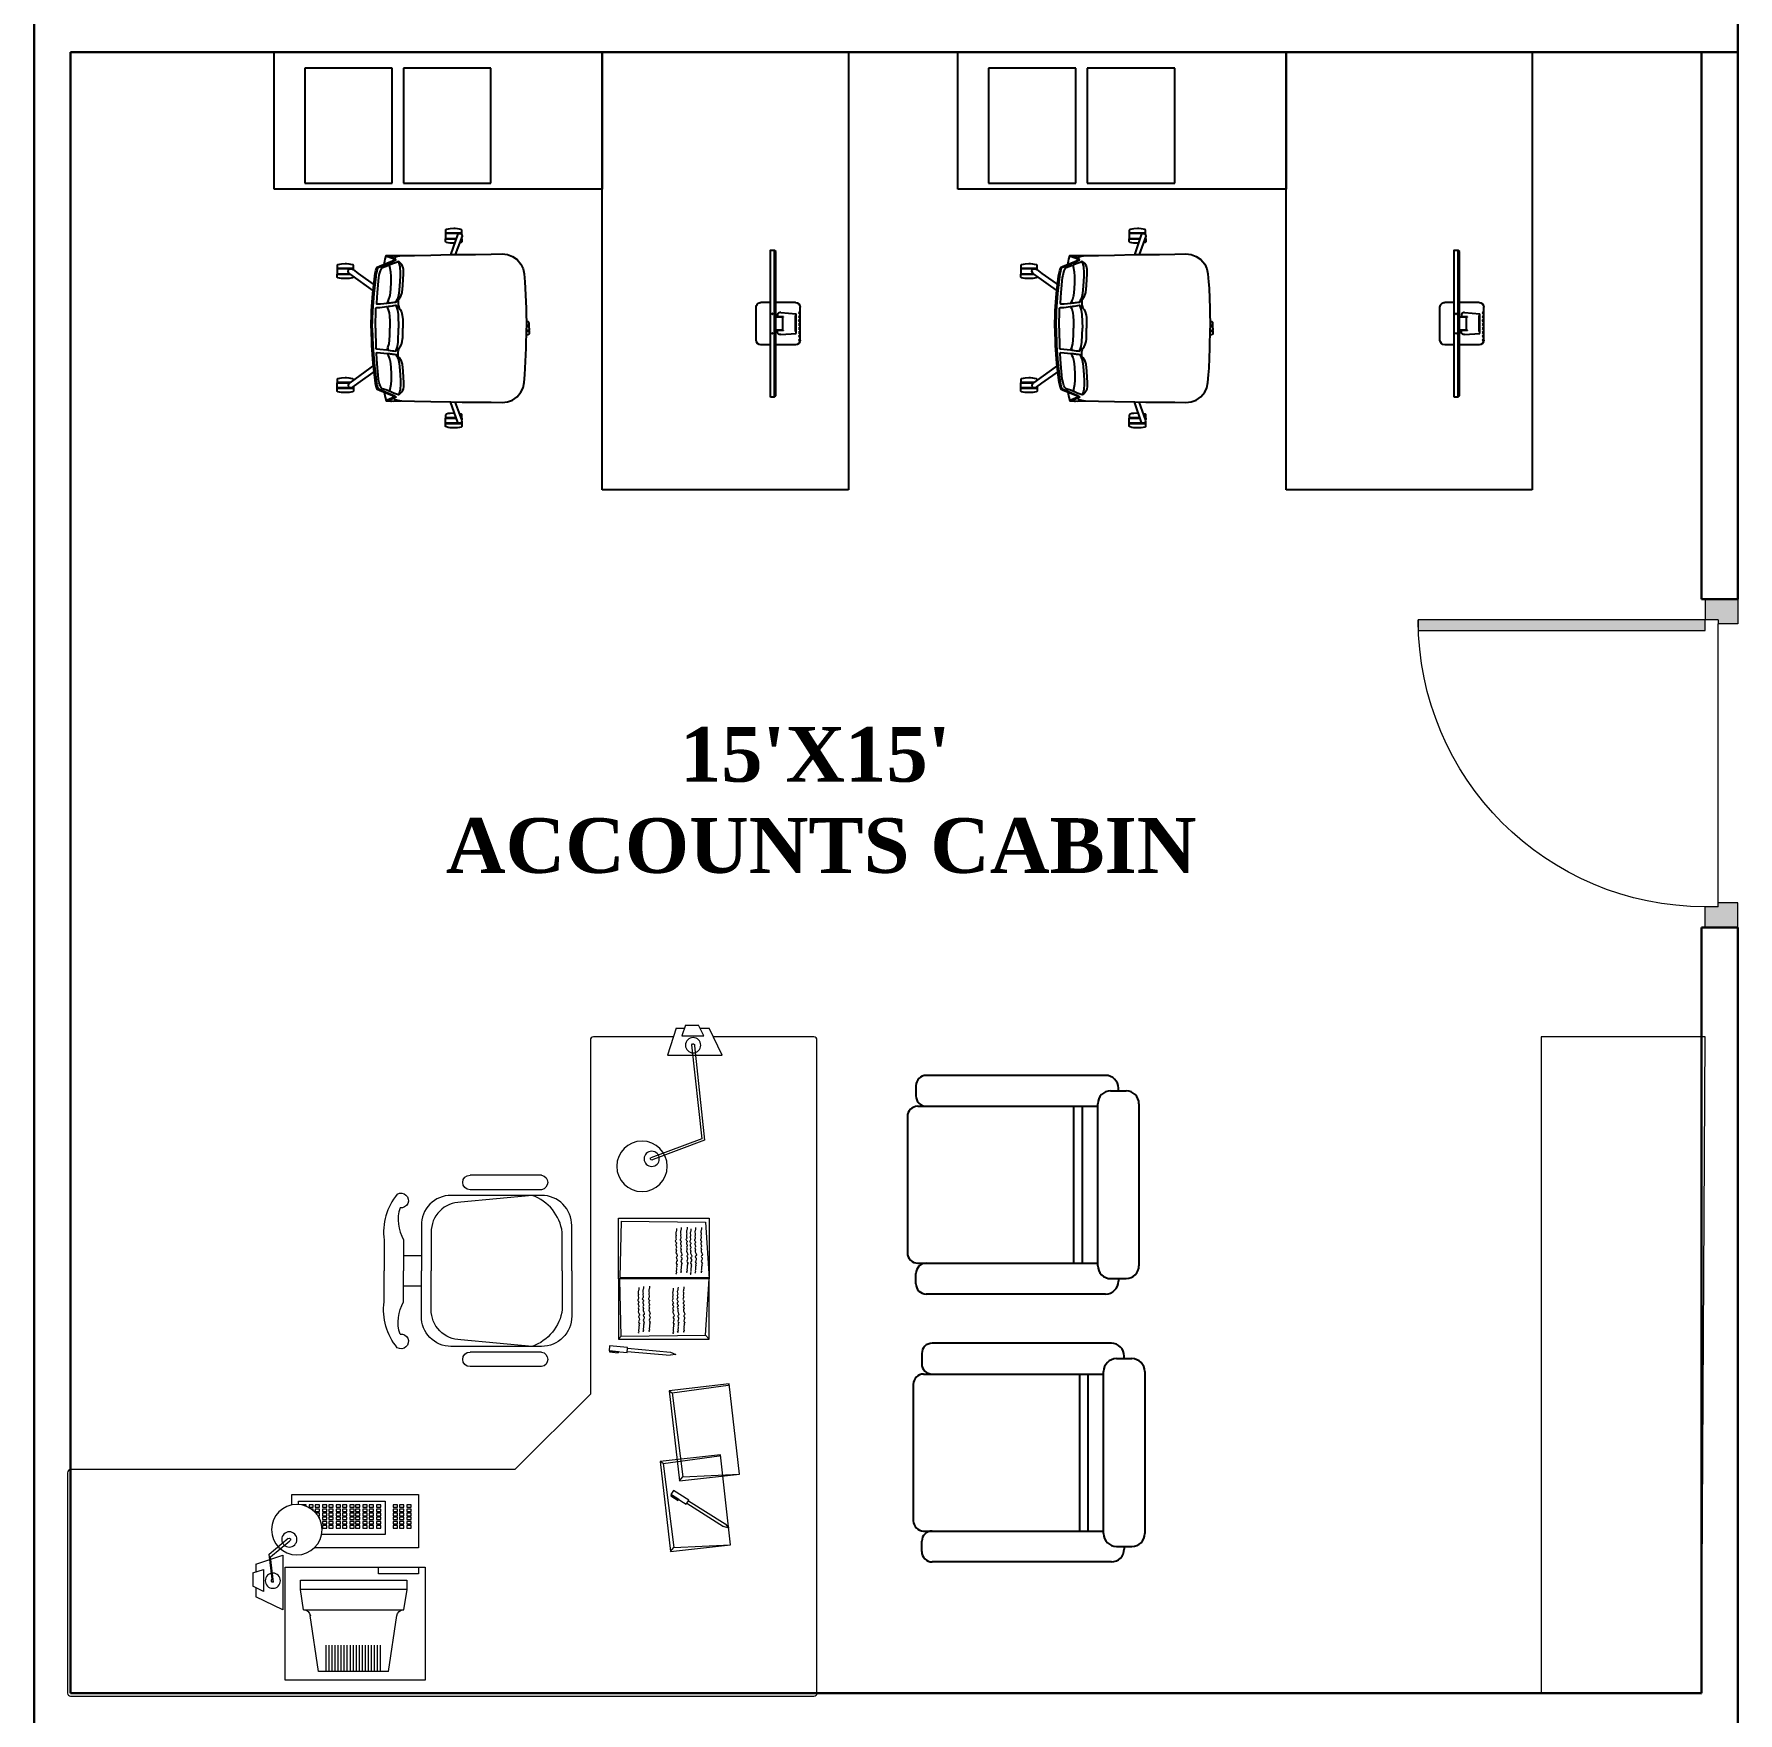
# Model space of a CAD drawing. Header units: inches. Extents: x 327481 to 195042051, y -335014 to 44773228.
# Drawn here: x 369713.4 to 369900.3, y -317432.3 to -317248.1 of the extents above; entities that cross this region are included whole.
import ezdxf

# ---------------------------------------------------------------- set-up
doc = ezdxf.new("R2010")
doc.units = ezdxf.units.IN
doc.header["$MEASUREMENT"] = 0
doc.layers.add('cad-block.com', color=250, linetype='Continuous')
doc.layers.add('wood', color=26, linetype='Continuous')
for name, color, linetype, lineweight in [('DOOR', 47, 'Continuous', 9), ('furniture', 251, 'Continuous', 13), ('TEXT', 7, 'Continuous', 0), ('WALL', 12, 'Continuous', 30)]:
    doc.layers.add(name, color=color, linetype=linetype, lineweight=lineweight)
doc.styles.get("Standard").update_dxf_attribs({"font": 'times.ttf', "height": 12})

# ---------------------------------------------------------------- blocks, each defined once
blk = doc.blocks.new('545')
at = {"color": 0}
for p, q in [((-345, -317.5), (-269, -291.1)), ((-336.8, -333.6), (-269.4, -308.1)), ((345, -317.5), (269, -291.1)), ((336.8, -333.6), (269.4, -308.1)), ((-345, -317.5), (-346.6, -320.4)), ((-346.6, -320.4), (-346.6, -326.6)), ((-346.6, -326.6), (-343.2, -332.1)), ((-343.2, -332.1), (-336.8, -333.6)), ((343.2, -332.1), (336.8, -333.6)), ((346.6, -326.6), (343.2, -332.1)), ((345, -317.5), (346.6, -320.4)), ((346.6, -320.4), (346.6, -326.6))]:
    blk.add_line(p, q, dxfattribs=at)
for points in [[(-219.4, 64.5), (-229.8, 64.5), (-231.4, 65.6), (-232.2, 66.9), (-233.6, 73.7), (-234.6, 80.5), (-235.3, 89.1), (-235.3, 94.3), (-234.6, 108.1), (-233.6, 115), (-232.1, 121.4), (-231.7, 122.6), (-230.9, 123.4), (-230.3, 124), (-228.7, 124.4), (-219.4, 124.4), (-219.4, 64.5)], [(-214.3, 64.5), (-217.6, 64.5), (-217.6, 124.4), (-199.4, 124.4), (-199.4, 77.4)], [(-132.6, -14.4), (-199.4, 77.4), (-201, 80.6), (-207.9, 84), (-215.1, 82), (-217.6, 76.5), (-217.6, 69.9), (-214.7, 65.1), (-200.3, 47.2), (-155.2, -16.8)], [(-190, 64.5), (-187.2, 64.5), (-185.6, 65.6), (-184.9, 66.9), (-183.4, 73.7), (-182.4, 80.5), (-181.8, 89.1), (-181.7, 94.3), (-182.4, 108.1), (-183.4, 115), (-184.9, 121.4), (-185.4, 122.6), (-186.1, 123.4), (-186.7, 124), (-188.3, 124.4), (-197.6, 124.4), (-197.5, 74.9)], [(132.6, -14.4), (199.4, 77.4), (201, 80.6), (207.9, 84), (215.1, 82), (217.6, 76.5), (217.6, 69.9), (214.7, 65.1), (200.3, 47.2), (155.2, -16.8)], [(190, 64.5), (187.2, 64.5), (185.6, 65.6), (184.9, 66.9), (183.4, 73.7), (182.4, 80.5), (181.8, 89.1), (181.7, 94.3), (182.4, 108.1), (183.4, 115), (184.9, 121.4), (185.4, 122.6), (186.1, 123.4), (186.7, 124), (188.3, 124.4), (197.6, 124.4), (197.5, 74.9)], [(214.3, 64.5), (217.6, 64.5), (217.6, 124.4), (199.4, 124.4), (199.4, 77.4)], [(219.4, 64.5), (229.8, 64.5), (231.4, 65.6), (232.2, 66.9), (233.6, 73.7), (234.6, 80.5), (235.3, 89.1), (235.3, 94.3), (234.6, 108.1), (233.6, 115), (232.1, 121.4), (231.7, 122.6), (230.9, 123.4), (230.3, 124), (228.7, 124.4), (219.4, 124.4), (219.4, 64.5)], [(0, 0), (-63.6, -1.5), (-127.1, -6.1), (-190.4, -13.6), (-201.5, -15.6), (-211.2, -18), (-218.8, -20.6), (-223.1, -23), (-226.8, -30.4), (-246.5, -79.1), (-248.6, -82.8), (-251.1, -83.9), (-252.7, -83), (-254.8, -78), (-259.1, -67.6), (-261.5, -61.7), (-264.8, -55.1)], [(0, 0), (63.6, -1.5), (127.1, -6.1), (190.4, -13.6), (201.5, -15.6), (211.2, -18), (218.8, -20.6), (223.1, -23), (226.8, -30.4), (246.5, -79.1), (248.6, -82.8), (251.1, -83.9), (252.7, -83), (254.8, -78), (259.1, -67.6), (261.5, -61.7), (264.8, -55.1)], [(-264.8, -55.1), (-265.4, -55.1), (-265.6, -55.5), (-265.8, -64.7), (-266.1, -71.9), (-266.1, -75.4), (-265.5, -110.6)], [(-233.5, -47.9), (-245.4, -50.4), (-252.1, -51.7), (-265.3, -55)], [(0.2, -4.7), (-63.2, -6.7), (-126.5, -11.2), (-189.5, -18.2), (-196.2, -19.3), (-204.4, -21.2), (-210.2, -22.5), (-215.6, -23.9), (-220.4, -26.3), (-223, -29.8), (-226.5, -38.7), (-244.9, -81.3), (-250.6, -90.6), (-253, -89.5), (-263.2, -68.6)], [(-98.2, -62.2), (-95.7, -62.2), (-93.1, -62.2), (-91.9, -62.6), (-92.6, -67.5), (-93.1, -71), (-93.8, -76.4), (-94.3, -80), (-95.1, -85.2), (-95.8, -90.3), (-95.9, -91.1), (-101.7, -94.4), (-107.4, -96.4), (-111.2, -98.7), (-128.4, -102.5), (-139.6, -104.1), (-170.4, -106.5), (-191.7, -107.6), (-204, -107.6), (-223.7, -106.2), (-229.5, -104.9), (-241.4, -101.6), (-243.9, -100.7), (-240.7, -93.5), (-236.9, -82.3), (-232.9, -72), (-231.6, -68.5), (-228.5, -63.2)], [(-91.9, -19.6), (-89.7, -20.5), (-88.8, -22), (-89.5, -34.1), (-92.1, -59.3), (-99.5, -62.8), (-106.1, -65.7), (-116.1, -68.7), (-120.2, -69.6), (-142.3, -71.9), (-168, -73.2), (-190.1, -73.4), (-205.5, -72.3), (-224.1, -68.9), (-229.7, -68), (-229.9, -67.7), (-227.8, -61.1), (-221, -41.5), (-219.4, -38.7), (-217, -36.7), (-209.7, -33.5), (-199.2, -30.3), (-193, -29.1), (-185.7, -27.7), (-130.2, -22.5), (-111.3, -21.1), (-91.9, -19.6)], [(-71.4, -61.7), (-75.9, -61.5), (-78.7, -61.8), (-79.9, -62.2), (-80.5, -65.7), (-81.1, -70.4), (-82.2, -78.1), (-82.8, -84), (-83.8, -90.4), (-66.6, -97.1), (-50.4, -99.5), (0, -101)], [(0, -16.2), (-73.5, -17.6), (-74.4, -19.1), (-75.4, -20.9), (-76.1, -32.8), (-79.4, -57.8), (-78.4, -59.4), (-76.1, -60.2), (-70.7, -62), (-56.7, -66.2), (-43.6, -67.7), (-25.3, -68.5), (0.1, -68.5)], [(-0.2, -4.7), (63.2, -6.7), (126.5, -11.2), (189.5, -18.2), (196.2, -19.3), (204.4, -21.2), (210.2, -22.5), (215.6, -23.9), (220.4, -26.3), (223, -29.8), (226.5, -38.7), (244.9, -81.3), (250.6, -90.6), (253, -89.5), (263.2, -68.6)], [(0, -16.2), (73.5, -17.6), (74.4, -19.1), (75.4, -20.9), (76.1, -32.8), (79.4, -57.8), (78.4, -59.4), (76.1, -60.2), (70.7, -62), (56.7, -66.2), (43.6, -67.7), (25.3, -68.5), (-0.1, -68.5)], [(71.4, -61.7), (75.9, -61.5), (78.7, -61.8), (79.9, -62.2), (80.5, -65.7), (81.1, -70.4), (82.2, -78.1), (82.8, -84), (83.8, -90.4), (66.6, -97.1), (50.4, -99.5), (0, -101)], [(91.9, -19.6), (89.7, -20.5), (88.8, -22), (89.5, -34.1), (92.1, -59.3), (99.5, -62.8), (106.1, -65.7), (116.1, -68.7), (120.2, -69.6), (142.3, -71.9), (168, -73.2), (190.1, -73.4), (205.5, -72.3), (224.1, -68.9), (229.7, -68), (229.9, -67.7), (227.8, -61.1), (221, -41.5), (219.4, -38.7), (217, -36.7), (209.7, -33.5), (199.2, -30.3), (193, -29.1), (185.7, -27.7), (130.2, -22.5), (111.3, -21.1), (91.9, -19.6)], [(98.2, -62.2), (95.7, -62.2), (93.1, -62.2), (91.9, -62.6), (92.6, -67.5), (93.1, -71), (93.8, -76.4), (94.3, -80), (95.1, -85.2), (95.8, -90.3), (95.9, -91.1), (101.7, -94.4), (107.4, -96.4), (111.2, -98.7), (128.4, -102.5), (139.6, -104.1), (170.4, -106.5), (191.7, -107.6), (204, -107.6), (223.7, -106.2), (229.5, -104.9), (241.4, -101.6), (243.9, -100.7), (240.7, -93.5), (236.9, -82.3), (232.9, -72), (231.6, -68.5), (228.5, -63.2)], [(233.5, -47.9), (245.4, -50.4), (252.1, -51.7), (265.3, -55)], [(264.8, -55.1), (265.4, -55.1), (265.6, -55.5), (265.8, -64.7), (266.1, -71.9), (266.1, -75.4), (265.5, -110.6)], [(-255.6, -84.2), (-260.2, -86.3), (-262, -92.8), (-263.4, -98.3), (-265.5, -112.1), (-266.6, -159.4), (-267.4, -218.9), (-269.1, -292.2), (-270, -333.3), (-270, -382.5), (-270.4, -438.7), (-271.8, -478.9), (-269.6, -498.9), (-262.6, -517.5), (-251.2, -533.8), (-234.1, -548.3), (-217.3, -556.3), (-198.7, -560.3), (-170, -562.3), (-146.1, -564), (-72.8, -567), (0, -568.4)], [(-263.2, -68.6), (-263.9, -68.6), (-263.9, -68.6), (-264.8, -69.2), (-265.3, -70.7), (-266.1, -83.6)], [(-95.9, -91.1), (-99.3, -95.4), (-107.3, -102.6), (-117.3, -109.1), (-130.9, -113.4), (-156.8, -115.8), (-179.9, -117.6), (-198.2, -119), (-214.2, -118.9), (-221.1, -117.5), (-227.1, -115.5), (-232.7, -112.9), (-236.5, -109.5), (-240.1, -105.9), (-242.4, -102.4), (-243, -101.1)], [(-102.3, -99.6), (-88.6, -99)], [(-88.6, -99), (-86.2, -99), (-81.4, -100.2), (-73.1, -103.2)], [(-83.8, -90.4), (-72.8, -103.9), (-68.2, -107.1), (-59.9, -111.7), (-48.2, -114.4), (-39.4, -115.5), (-33.8, -115.8), (0, -115.8)], [(255.6, -84.2), (260.2, -86.3), (262, -92.8), (263.4, -98.3), (265.5, -112.1), (266.6, -159.4), (267.4, -218.9), (269.1, -292.2), (270, -333.3), (270, -382.5), (270.4, -438.7), (271.8, -478.9), (269.6, -498.9), (262.6, -517.5), (251.2, -533.8), (234.1, -548.3), (217.3, -556.3), (198.7, -560.3), (170, -562.3), (146.1, -564), (72.8, -567), (0, -568.4)], [(83.8, -90.4), (72.8, -103.9), (68.2, -107.1), (59.9, -111.7), (48.2, -114.4), (39.4, -115.5), (33.8, -115.8), (0, -115.8)], [(88.6, -99), (86.2, -99), (81.4, -100.2), (73.1, -103.2)], [(102.3, -99.6), (88.6, -99)], [(95.9, -91.1), (99.3, -95.4), (107.3, -102.6), (117.3, -109.1), (130.9, -113.4), (156.8, -115.8), (179.9, -117.6), (198.2, -119), (214.2, -118.9), (221.1, -117.5), (227.1, -115.5), (232.7, -112.9), (236.5, -109.5), (240.1, -105.9), (242.4, -102.4), (243, -101.1)], [(263.2, -68.6), (263.9, -68.6), (263.9, -68.6), (264.8, -69.2), (265.3, -70.7), (266.1, -83.6)], [(-348.4, -332.4), (-358.8, -332.4), (-360.4, -331.3), (-361.2, -330), (-362.6, -323.2), (-363.6, -316.4), (-364.3, -307.8), (-364.3, -302.6), (-363.6, -288.8), (-362.6, -281.9), (-361.1, -275.4), (-360.7, -274.3), (-359.9, -273.5), (-359.3, -272.9), (-357.7, -272.5), (-348.4, -272.5), (-348.4, -332.4)], [(-341.8, -332.4), (-346.6, -332.4), (-346.6, -272.5), (-328.4, -272.5), (-328.4, -311.7)], [(-310.6, -305.5), (-310.5, -302.7), (-311.2, -288.9), (-312.2, -282), (-313.7, -275.5), (-314.2, -274.4), (-314.9, -273.6), (-315.5, -273), (-317.1, -272.6), (-326.4, -272.6), (-326.4, -311.1)], [(310.6, -305.5), (310.5, -302.7), (311.2, -288.9), (312.2, -282), (313.7, -275.5), (314.2, -274.4), (314.9, -273.6), (315.5, -273), (317.1, -272.6), (326.4, -272.6), (326.4, -311.1)], [(341.8, -332.4), (346.6, -332.4), (346.6, -272.5), (328.4, -272.5), (328.4, -311.7)], [(348.4, -332.4), (358.8, -332.4), (360.4, -331.3), (361.2, -330), (362.6, -323.2), (363.6, -316.4), (364.3, -307.8), (364.3, -302.6), (363.6, -288.8), (362.6, -281.9), (361.1, -275.4), (360.7, -274.3), (359.9, -273.5), (359.3, -272.9), (357.7, -272.5), (348.4, -272.5), (348.4, -332.4)], [(-328.4, -330.4), (-328.5, -332.5), (-334, -332.5)], [(-326.4, -332.5), (-316, -332.5), (-314.4, -331.4), (-313.7, -330.1), (-312.5, -324.4)], [(-326.4, -329.7), (-326.4, -332.5)], [(326.4, -332.5), (316, -332.5), (314.4, -331.4), (313.7, -330.1), (312.5, -324.4)], [(326.4, -329.7), (326.4, -332.5)], [(328.4, -330.4), (328.5, -332.5), (334, -332.5)], [(-10.8, -568.2), (-10.8, -577.8), (-20.1, -577.8), (-21.6, -577.5), (-22.8, -576.6), (-23.4, -575.7), (-23.5, -574.8), (-23.5, -571.1), (-23.5, -567.9)], [(0.2, -578.5), (-1.7, -578.4), (-2.8, -578.1), (-6.3, -576.9), (-9.2, -571.9), (-9.2, -568.2)], [(-3.7, -577.8), (-8.8, -577.8), (-8.8, -572.6)], [(-0.2, -578.5), (1.7, -578.4), (2.8, -578.1), (6.3, -576.9), (9.2, -571.9), (9.2, -568.2)], [(3.7, -577.8), (8.8, -577.8), (8.8, -572.6)], [(10.8, -568.2), (10.8, -577.8), (20.1, -577.8), (21.6, -577.5), (22.8, -576.6), (23.4, -575.7), (23.5, -574.8), (23.5, -571.1), (23.5, -567.9)]]:
    blk.add_lwpolyline(points, dxfattribs=at)
blk = doc.blocks.new('furn032')
at = {"color": 0}
for p, q in [((-80.4, -139.6), (-1680.4, -139.6)), ((-1680.4, -139.6), (-1680.4, -1039.6)), ((-80.4, -1039.6), (-80.4, -139.6)), ((-1149.7, -333.6), (-1149.7, -405.1)), ((-1112.6, -386.8), (-1108.5, -330.7)), ((-1101.7, -330.7), (-1101.7, -333.6)), ((-1101.1, -330.7), (-1101.1, -333)), ((-1043.9, -330.7), (-1043.9, -333)), ((-1043.3, -330.7), (-1043.3, -333.6)), ((-1032.4, -386.8), (-1036.5, -330.7)), ((-995.2, -333.6), (-995.2, -405.1)), ((-1341.4, -410.8), (-1336.6, -405.1)), ((-1336.6, -405.1), (-808.3, -405.1)), ((-1149.7, -425.1), (-1149.7, -459.5)), ((-1097.1, -376.5), (-1097.1, -398.5)), ((-1097.1, -376.5), (-1096.5, -376.5)), ((-1096.5, -376.5), (-1096.5, -405.1)), ((-1096.5, -379.4), (-1048.4, -379.4)), ((-1048.4, -376.5), (-1048.4, -405.1)), ((-1048.4, -376.5), (-1047.9, -376.5)), ((-1047.9, -376.5), (-1047.9, -398.5)), ((-995.2, -425.1), (-995.2, -459.5)), ((-803.5, -410.8), (-808.3, -405.1)), ((-1680.4, -1039.6), (-80.4, -1039.6)), ((-80.4, -1039.6), (-580.4, -1039.6)), ((-580.4, -1039.6), (-580.4, -2239.6)), ((-80.4, -2239.6), (-80.4, -1039.6)), ((-580.4, -2239.6), (-80.4, -2239.6))]:
    blk.add_line(p, q, dxfattribs=at)
at = {"color": 0, "ltscale": 300}
for p, q in [((-558.4, -1446.6), (-138.4, -1446.6)), ((-558.4, -1766.6), (-558.4, -1446.6)), ((-138.4, -1446.6), (-138.4, -1766.6)), ((-138.4, -1766.6), (-558.4, -1766.6)), ((-558.4, -1807.6), (-138.4, -1807.6)), ((-558.4, -2127.6), (-558.4, -1807.6)), ((-138.4, -1807.6), (-138.4, -2127.6)), ((-138.4, -2127.6), (-558.4, -2127.6))]:
    blk.add_line(p, q, dxfattribs=at)
at = {"color": 0}
for points in [[(-1132.6, -316.4), (-1012.4, -316.4)], [(-1108.5, -330.7), (-1036.5, -330.7)], [(-1101.7, -333.6), (-1043.3, -333.6)], [(-1101.1, -333), (-1043.9, -333)], [(-1341.4, -425.1), (-803.5, -425.1), (-803.5, -410.8), (-1341.4, -410.8), (-1341.4, -425.1)], [(-1132.6, -476.6), (-1012.4, -476.6)]]:
    blk.add_lwpolyline(points, dxfattribs=at)
for points in [[(-1112.6, -386.8, 0.263666), (-1109, -396.8), (-1106, -398.5), (-1097.1, -398.5)], [(-1032.4, -386.8, -0.263666), (-1035.9, -396.8), (-1038.9, -398.5), (-1047.9, -398.5)]]:
    blk.add_lwpolyline(points, format="xyb", dxfattribs=at)
for centre, radius in [((-1133.2, -320.2), 1.73), ((-1118.9, -320.2), 1.73), ((-1104.6, -320.2), 1.73), ((-1090.3, -320.2), 1.73), ((-1076, -320.2), 1.73), ((-1061.7, -320.2), 1.73), ((-1047.3, -320.2), 1.73), ((-1033, -320.2), 1.73), ((-1108.3, -418), 1.14), ((-1036.7, -418), 1.14)]:
    blk.add_circle(centre, radius, dxfattribs=at)
for centre, start, end in [((-1132.6, -333.6), 90, 180), ((-1012.4, -333.6), 0, 90), ((-1132.6, -459.5), 180, 270), ((-1012.4, -459.5), 270, 0)]:
    blk.add_arc(centre, 17.2, start, end, dxfattribs=at)
at = {"color": 0, "rotation": 180}
blk.add_blockref('545', (-1089.4, -1885.2), dxfattribs=at)
blk = doc.blocks.new('jhgfd')
at = {"layer": 'furniture'}
for p, q in [((372241.97, -317753.36), (372226.62, -317753.36)), ((372226.62, -317753.36), (372226.62, -317765.78)), ((372230.27, -317754.31), (372229.37, -317760.47)), ((372237.95, -317754.31), (372230.27, -317754.31)), ((372231.12, -317754.31), (372231.12, -317757.22)), ((372231.45, -317754.31), (372231.45, -317757.22)), ((372231.78, -317754.31), (372231.78, -317757.22)), ((372232.11, -317754.31), (372232.11, -317757.22)), ((372232.44, -317754.31), (372232.44, -317757.22)), ((372232.77, -317754.31), (372232.77, -317757.22)), ((372233.1, -317754.31), (372233.1, -317757.22)), ((372233.43, -317754.31), (372233.43, -317757.22)), ((372233.77, -317754.31), (372233.77, -317757.22)), ((372234.1, -317754.31), (372234.1, -317757.22)), ((372234.43, -317754.31), (372234.43, -317757.22)), ((372234.76, -317754.31), (372234.76, -317757.22)), ((372234.76, -317754.31), (372234.76, -317757.22)), ((372235.09, -317754.31), (372235.09, -317757.22)), ((372235.42, -317754.31), (372235.42, -317757.22)), ((372235.75, -317754.31), (372235.75, -317757.22)), ((372236.09, -317754.31), (372236.09, -317757.22)), ((372236.42, -317754.31), (372236.42, -317757.22)), ((372236.75, -317754.31), (372236.75, -317757.22)), ((372237.08, -317754.31), (372237.08, -317757.22)), ((372237.95, -317754.31), (372238.85, -317760.47)), ((372241.97, -317765.78), (372241.97, -317753.36)), ((372226.34, -317761.08), (372223.4, -317762.5)), ((372226.34, -317767.08), (372226.34, -317761.08)), ((372228.61, -317761.08), (372228.28, -317763.31)), ((372228.61, -317761.08), (372239.61, -317761.08)), ((372239.95, -317763.31), (372239.61, -317761.08)), ((372224.22, -317763.11), (372223.05, -317763.68)), ((372223.05, -317765.13), (372223.05, -317763.68)), ((372223.4, -317763.51), (372223.4, -317762.5)), ((372224.22, -317765.52), (372224.22, -317763.11)), ((372225.32, -317764.12), (372225.01, -317766.9)), ((372239.95, -317763.31), (372228.28, -317763.31)), ((372228.28, -317763.31), (372228.28, -317764.34)), ((372239.95, -317764.34), (372239.95, -317763.31)), ((372223.05, -317765.13), (372224.22, -317765.52)), ((372223.4, -317766.11), (372223.4, -317765.25)), ((372225.2, -317764.43), (372224.86, -317767.2)), ((372226.62, -317765.78), (372241.97, -317765.78)), ((372228.28, -317764.34), (372239.95, -317764.34)), ((372241.24, -317765.05), (372236.85, -317765.05)), ((372236.85, -317765.05), (372236.85, -317765.78)), ((372241.24, -317765.78), (372241.24, -317765.05)), ((372223.4, -317766.11), (372226.34, -317767.08)), ((372224.86, -317767.2), (372226.95, -317768.93)), ((372225.01, -317766.9), (372227.14, -317768.66)), ((372268.88, -317767.47), (372269.26, -317767.93)), ((372241.23, -317767.88), (372229.8, -317767.88)), ((372237.58, -317769.34), (372230.6, -317769.34)), ((372237.58, -317773), (372237.58, -317769.34)), ((372241.23, -317773.73), (372241.23, -317767.88)), ((372268.09, -317777.12), (372269.26, -317767.93)), ((372269.26, -317767.93), (372275.46, -317768.22)), ((372270.67, -317772.77), (372274.69, -317770.23)), ((372270.85, -317773.05), (372274.86, -317770.52)), ((372275.28, -317770.04), (372274.69, -317770.23)), ((372274.86, -317770.52), (372275.28, -317770.04)), ((372227.35, -317772.59), (372227.35, -317773.73)), ((372228.08, -317772.64), (372228.08, -317773)), ((372228.08, -317773), (372237.58, -317773)), ((372268.92, -317773.6), (372269.73, -317773.09)), ((372268.93, -317773.73), (372270.61, -317772.67)), ((372268.99, -317773.72), (372269.81, -317773.21)), ((372270.89, -317773.13), (372269.22, -317774.18)), ((372269.81, -317773.21), (372269.73, -317773.09)), ((372270.61, -317772.67), (372270.85, -317773.05)), ((372270.85, -317773.05), (372270.89, -317773.13)), ((372227.35, -317773.73), (372241.23, -317773.73)), ((372268.99, -317773.72), (372268.92, -317773.6)), ((372269.22, -317774.18), (372268.93, -317773.73)), ((372269.86, -317775.23), (372270.24, -317775.69)), ((372251.8, -317776.46), (372260.09, -317784.74)), ((372268.09, -317777.12), (372267.76, -317777.35)), ((372268.09, -317777.12), (372274.23, -317777.96)), ((372269.08, -317784.88), (372270.24, -317775.69)), ((372270.24, -317775.69), (372276.45, -317775.98)), ((372274.23, -317777.96), (372274.35, -317778.09)), ((372268.75, -317785.11), (372269.08, -317784.88)), ((372269.08, -317784.88), (372275.21, -317785.72)), ((372275.21, -317785.72), (372275.33, -317785.85)), ((372254.74, -317787.76), (372246.89, -317787.76)), ((372254.74, -317789.36), (372246.89, -317789.36)), ((372262.14, -317789.49), (372264.11, -317789.31)), ((372262.19, -317790.03), (372262.14, -317789.49)), ((372262.18, -317789.38), (372263.15, -317789.29)), ((372262.2, -317789.52), (372262.18, -317789.38)), ((372264.16, -317789.85), (372262.19, -317790.03)), ((372262.2, -317789.52), (372263.16, -317789.43)), ((372263.16, -317789.43), (372263.15, -317789.29)), ((372264.11, -317789.31), (372264.16, -317789.77)), ((372264.12, -317789.44), (372268.85, -317789.01)), ((372264.15, -317789.77), (372268.88, -317789.34)), ((372264.15, -317789.77), (372264.16, -317789.85)), ((372269.47, -317789.1), (372268.85, -317789.01)), ((372268.88, -317789.34), (372269.47, -317789.1)), ((372263.19, -317790.78), (372263.46, -317791.09)), ((372263.46, -317791.09), (372263.31, -317797.28)), ((372263.46, -317791.09), (372272.72, -317791.21)), ((372273.13, -317790.78), (372272.72, -317791.21)), ((372272.72, -317791.21), (372273.13, -317797.41)), ((372241.55, -317796.6), (372239.61, -317796.6)), ((372263.31, -317797.28), (372263.2, -317797.41)), ((372263.46, -317803.73), (372263.31, -317797.55)), ((372263.31, -317797.55), (372273.13, -317797.55)), ((372272.72, -317803.61), (372273.13, -317797.41)), ((372241.55, -317799.92), (372239.61, -317799.92)), ((372263.46, -317803.73), (372272.72, -317803.61)), ((372254.74, -317807.17), (372246.89, -317807.17)), ((372254.74, -317808.76), (372246.89, -317808.76)), ((372272.32, -317812.76), (372266.71, -317810.67)), ((372272.62, -317812.61), (372266.98, -317810.48)), ((372271.52, -317822.96), (372272.62, -317812.61)), ((372271.2, -317823.08), (372272.32, -317812.76)), ((372268.56, -317821.94), (372274.56, -317821.94)), ((372269.52, -317824.88), (372268.56, -317821.94)), ((372274.56, -317821.94), (372273.14, -317824.88)), ((372269.52, -317824.88), (372270.39, -317824.88)), ((372270.51, -317825.23), (372270.12, -317824.06)), ((372270.12, -317824.06), (372272.52, -317824.06)), ((372270.51, -317825.23), (372271.95, -317825.23)), ((372272.52, -317824.06), (372271.95, -317825.23)), ((372272.13, -317824.88), (372273.14, -317824.88))]:
    blk.add_line(p, q, dxfattribs=at)
for points in [[(372251.8, -317776.46), (372203.07, -317776.46, -0.414214), (372202.74, -317776.13), (372202.74, -317751.94, -0.414214), (372203.07, -317751.61), (372260.42, -317751.61)], [(372260.42, -317751.61), (372284.61, -317751.61, -0.414214), (372284.94, -317751.94), (372284.94, -317823.61, -0.414214), (372284.61, -317823.94), (372273.59, -317823.94)], [(372269.22, -317823.94), (372260.42, -317823.94, -0.414214), (372260.09, -317823.61), (372260.09, -317784.74)], [(372238.91, -317789.83, 0.207066), (372237.47, -317794.87), (372237.47, -317798.26)], [(372258.05, -317798.26), (372258.05, -317793.29, 0.414214), (372254.74, -317789.98), (372244.8, -317789.98, 0.418376), (372241.55, -317793.29), (372241.55, -317798.26)], [(372257.01, -317798.26), (372257.01, -317794.03, 0.28028), (372253.7, -317789.98), (372245.88, -317790.72, 0.418376), (372242.63, -317794.03), (372242.63, -317798.26)], [(372239.21, -317791.33, 0.214578), (372239.61, -317794.86), (372239.61, -317798.26)], [(372238.91, -317806.69, -0.207066), (372237.47, -317801.65), (372237.47, -317798.26)], [(372239.21, -317805.19, -0.214578), (372239.61, -317801.67), (372239.61, -317798.26)], [(372258.05, -317798.26), (372258.05, -317803.23, -0.414214), (372254.74, -317806.55), (372244.8, -317806.55, -0.418376), (372241.55, -317803.23), (372241.55, -317798.26)], [(372257.01, -317798.26), (372257.01, -317802.49, -0.28028), (372253.7, -317806.55), (372245.88, -317805.8, -0.418376), (372242.63, -317802.49), (372242.63, -317798.26)]]:
    blk.add_lwpolyline(points, format="xyb", dxfattribs=at)
for points in [[(372274.35, -317778.1), (372267.76, -317777.35), (372268.88, -317767.47), (372275.46, -317768.22)], [(372231.19, -317770.32), (372230.72, -317770.32), (372230.72, -317770.06), (372231.19, -317770.06)], [(372231.19, -317770.79), (372230.72, -317770.79), (372230.72, -317770.53), (372231.19, -317770.53)], [(372231.19, -317771.24), (372230.72, -317771.24), (372230.72, -317770.98), (372231.19, -317770.98)], [(372231.19, -317771.67), (372230.72, -317771.67), (372230.72, -317771.41), (372231.19, -317771.41)], [(372231.87, -317770.32), (372231.4, -317770.32), (372231.4, -317770.06), (372231.87, -317770.06)], [(372231.87, -317770.79), (372231.4, -317770.79), (372231.4, -317770.53), (372231.87, -317770.53)], [(372231.87, -317771.24), (372231.4, -317771.24), (372231.4, -317770.98), (372231.87, -317770.98)], [(372231.87, -317771.67), (372231.4, -317771.67), (372231.4, -317771.41), (372231.87, -317771.41)], [(372232.67, -317770.32), (372232.2, -317770.32), (372232.2, -317770.06), (372232.67, -317770.06)], [(372232.67, -317770.79), (372232.2, -317770.79), (372232.2, -317770.53), (372232.67, -317770.53)], [(372232.67, -317771.24), (372232.2, -317771.24), (372232.2, -317770.98), (372232.67, -317770.98)], [(372232.67, -317771.67), (372232.2, -317771.67), (372232.2, -317771.41), (372232.67, -317771.41)], [(372233.37, -317770.32), (372232.89, -317770.32), (372232.89, -317770.06), (372233.37, -317770.06)], [(372233.37, -317770.79), (372232.89, -317770.79), (372232.89, -317770.53), (372233.37, -317770.53)], [(372233.37, -317771.24), (372232.89, -317771.24), (372232.89, -317770.98), (372233.37, -317770.98)], [(372233.37, -317771.67), (372232.89, -317771.67), (372232.89, -317771.41), (372233.37, -317771.41)], [(372234.17, -317770.32), (372233.69, -317770.32), (372233.69, -317770.06), (372234.17, -317770.06)], [(372234.17, -317770.79), (372233.69, -317770.79), (372233.69, -317770.53), (372234.17, -317770.53)], [(372234.17, -317771.24), (372233.69, -317771.24), (372233.69, -317770.98), (372234.17, -317770.98)], [(372234.17, -317771.67), (372233.69, -317771.67), (372233.69, -317771.41), (372234.17, -317771.41)], [(372234.8, -317770.32), (372234.33, -317770.32), (372234.33, -317770.06), (372234.8, -317770.06)], [(372234.8, -317770.79), (372234.33, -317770.79), (372234.33, -317770.53), (372234.8, -317770.53)], [(372234.8, -317771.24), (372234.33, -317771.24), (372234.33, -317770.98), (372234.8, -317770.98)], [(372234.8, -317771.67), (372234.33, -317771.67), (372234.33, -317771.41), (372234.8, -317771.41)], [(372235.6, -317770.32), (372235.13, -317770.32), (372235.13, -317770.06), (372235.6, -317770.06)], [(372235.6, -317770.79), (372235.13, -317770.79), (372235.13, -317770.53), (372235.6, -317770.53)], [(372235.6, -317771.24), (372235.13, -317771.24), (372235.13, -317770.98), (372235.6, -317770.98)], [(372235.6, -317771.67), (372235.13, -317771.67), (372235.13, -317771.41), (372235.6, -317771.41)], [(372236.3, -317770.32), (372235.83, -317770.32), (372235.83, -317770.06), (372236.3, -317770.06)], [(372236.3, -317770.79), (372235.83, -317770.79), (372235.83, -317770.53), (372236.3, -317770.53)], [(372236.3, -317771.24), (372235.83, -317771.24), (372235.83, -317770.98), (372236.3, -317770.98)], [(372236.3, -317771.67), (372235.83, -317771.67), (372235.83, -317771.41), (372236.3, -317771.41)], [(372237.1, -317770.32), (372236.63, -317770.32), (372236.63, -317770.06), (372237.1, -317770.06)], [(372237.1, -317770.79), (372236.63, -317770.79), (372236.63, -317770.53), (372237.1, -317770.53)], [(372237.1, -317771.24), (372236.63, -317771.24), (372236.63, -317770.98), (372237.1, -317770.98)], [(372237.1, -317771.67), (372236.63, -317771.67), (372236.63, -317771.41), (372237.1, -317771.41)], [(372238.92, -317770.32), (372238.45, -317770.32), (372238.45, -317770.06), (372238.92, -317770.06)], [(372238.92, -317770.79), (372238.45, -317770.79), (372238.45, -317770.53), (372238.92, -317770.53)], [(372238.92, -317771.24), (372238.45, -317771.24), (372238.45, -317770.98), (372238.92, -317770.98)], [(372238.92, -317771.67), (372238.45, -317771.67), (372238.45, -317771.41), (372238.92, -317771.41)], [(372239.62, -317770.32), (372239.15, -317770.32), (372239.15, -317770.06), (372239.62, -317770.06)], [(372239.62, -317770.79), (372239.15, -317770.79), (372239.15, -317770.53), (372239.62, -317770.53)], [(372239.62, -317771.24), (372239.15, -317771.24), (372239.15, -317770.98), (372239.62, -317770.98)], [(372239.62, -317771.67), (372239.15, -317771.67), (372239.15, -317771.41), (372239.62, -317771.41)], [(372240.42, -317770.32), (372239.95, -317770.32), (372239.95, -317770.06), (372240.42, -317770.06)], [(372240.42, -317770.79), (372239.95, -317770.79), (372239.95, -317770.53), (372240.42, -317770.53)], [(372240.42, -317771.24), (372239.95, -317771.24), (372239.95, -317770.98), (372240.42, -317770.98)], [(372240.42, -317771.67), (372239.95, -317771.67), (372239.95, -317771.41), (372240.42, -317771.41)], [(372229.7, -317772.6), (372229.23, -317772.6), (372229.23, -317772.33), (372229.7, -317772.33)], [(372230.39, -317772.14), (372229.92, -317772.14), (372229.92, -317771.88), (372230.39, -317771.88)], [(372230.39, -317772.6), (372229.92, -317772.6), (372229.92, -317772.33), (372230.39, -317772.33)], [(372231.19, -317772.14), (372230.72, -317772.14), (372230.72, -317771.88), (372231.19, -317771.88)], [(372231.19, -317772.6), (372230.72, -317772.6), (372230.72, -317772.33), (372231.19, -317772.33)], [(372231.87, -317772.14), (372231.4, -317772.14), (372231.4, -317771.88), (372231.87, -317771.88)], [(372231.87, -317772.6), (372231.4, -317772.6), (372231.4, -317772.33), (372231.87, -317772.33)], [(372232.67, -317772.14), (372232.2, -317772.14), (372232.2, -317771.88), (372232.67, -317771.88)], [(372232.67, -317772.6), (372232.2, -317772.6), (372232.2, -317772.33), (372232.67, -317772.33)], [(372233.37, -317772.14), (372232.89, -317772.14), (372232.89, -317771.88), (372233.37, -317771.88)], [(372233.37, -317772.6), (372232.89, -317772.6), (372232.89, -317772.33), (372233.37, -317772.33)], [(372234.17, -317772.14), (372233.69, -317772.14), (372233.69, -317771.88), (372234.17, -317771.88)], [(372234.17, -317772.6), (372233.69, -317772.6), (372233.69, -317772.33), (372234.17, -317772.33)], [(372234.8, -317772.14), (372234.33, -317772.14), (372234.33, -317771.88), (372234.8, -317771.88)], [(372234.8, -317772.6), (372234.33, -317772.6), (372234.33, -317772.33), (372234.8, -317772.33)], [(372235.6, -317772.14), (372235.13, -317772.14), (372235.13, -317771.88), (372235.6, -317771.88)], [(372235.6, -317772.6), (372235.13, -317772.6), (372235.13, -317772.33), (372235.6, -317772.33)], [(372236.3, -317772.14), (372235.83, -317772.14), (372235.83, -317771.88), (372236.3, -317771.88)], [(372236.3, -317772.6), (372235.83, -317772.6), (372235.83, -317772.33), (372236.3, -317772.33)], [(372237.1, -317772.14), (372236.63, -317772.14), (372236.63, -317771.88), (372237.1, -317771.88)], [(372237.1, -317772.6), (372236.63, -317772.6), (372236.63, -317772.33), (372237.1, -317772.33)], [(372238.92, -317772.14), (372238.45, -317772.14), (372238.45, -317771.88), (372238.92, -317771.88)], [(372238.92, -317772.6), (372238.45, -317772.6), (372238.45, -317772.33), (372238.92, -317772.33)], [(372239.62, -317772.14), (372239.15, -317772.14), (372239.15, -317771.88), (372239.62, -317771.88)], [(372239.62, -317772.6), (372239.15, -317772.6), (372239.15, -317772.33), (372239.62, -317772.33)], [(372240.42, -317772.14), (372239.95, -317772.14), (372239.95, -317771.88), (372240.42, -317771.88)], [(372240.42, -317772.6), (372239.95, -317772.6), (372239.95, -317772.33), (372240.42, -317772.33)], [(372275.33, -317785.86), (372268.75, -317785.11), (372269.86, -317775.23), (372276.45, -317775.98)], [(372263.19, -317797.41), (372263.19, -317790.78), (372273.13, -317790.78), (372273.13, -317797.41)], [(372263.19, -317797.41), (372263.19, -317804.04), (372273.13, -317804.04), (372273.13, -317797.41)]]:
    blk.add_lwpolyline(points, close=True, dxfattribs=at)
for points in [[(372230.19, -317771.41), (372230.39, -317771.41), (372230.39, -317771.67), (372229.99, -317771.67)], [(372230.39, -317771.05), (372230.39, -317771.24), (372230.29, -317771.24)], [(372228.9, -317772.45), (372228.9, -317772.6), (372228.43, -317772.6), (372228.43, -317772.59)], [(372229.7, -317771.97), (372229.7, -317772.14), (372229.47, -317772.14)]]:
    blk.add_lwpolyline(points, dxfattribs=at)
for centre, radius in [((372225.26, -317764.28), 0.835), ((372227.89, -317769.88), 2.77), ((372227.07, -317768.81), 0.835), ((372265.76, -317809.74), 2.77), ((372266.82, -317810.56), 0.835), ((372271.36, -317823.02), 0.835)]:
    blk.add_circle(centre, radius, dxfattribs=at)
for centre, radius, start, end in [((372228.65, -317760.34), 0.735, 267.252, 353.5662), ((372239.58, -317760.34), 0.735, 186.4338, 272.748), ((372225.26, -317764.28), 0.166, 69.7638, 249.7638), ((372227.05, -317768.79), 0.166, 235.0249, 55.0249), ((372246.89, -317788.56), 0.798, 90, 270), ((372254.6, -317788.56), 0.811, 280.358, 79.4219), ((372239.32, -317790.53), 0.81, 262.4652, 120.1772), ((372239.32, -317805.99), 0.81, 239.8228, 97.5348), ((372246.89, -317807.97), 0.798, 90, 270), ((372254.6, -317807.97), 0.811, 280.5781, 79.642), ((372266.84, -317810.58), 0.166, 34.9751, 214.9751), ((372271.36, -317823.02), 0.166, 200.2362, 20.2362)]:
    blk.add_arc(centre, radius, start, end, dxfattribs=at)
for points in [[(372265.4, -317796.43), (372265.36, -317796.09), (372265.32, -317795.92), (372265.37, -317795.66), (372265.32, -317795.49), (372265.37, -317795.23), (372265.28, -317795.07), (372265.41, -317794.81), (372265.32, -317794.69), (372265.41, -317794.34), (372265.32, -317794.22), (372265.41, -317794), (372265.36, -317793.92), (372265.46, -317793.33), (372265.37, -317793.25), (372265.46, -317793.07), (372265.42, -317792.56), (372265.5, -317792.48), (372265.41, -317792.4), (372265.46, -317792.28), (372265.41, -317792.19), (372265.41, -317791.89), (372265.37, -317791.72), (372265.41, -317791.6), (372265.33, -317791.51), (372265.37, -317791.47), (372265.37, -317791.43)], [(372265.92, -317796.56), (372265.88, -317796.22), (372265.84, -317796.06), (372265.88, -317795.79), (372265.84, -317795.63), (372265.88, -317795.37), (372265.79, -317795.21), (372265.93, -317794.95), (372265.84, -317794.83), (372265.93, -317794.48), (372265.84, -317794.36), (372265.93, -317794.14), (372265.88, -317794.06), (372265.98, -317793.47), (372265.89, -317793.39), (372265.98, -317793.21), (372265.94, -317792.7), (372266.02, -317792.62), (372265.93, -317792.54), (372265.97, -317792.41), (372265.93, -317792.33), (372265.92, -317792.03), (372265.89, -317791.86), (372265.93, -317791.73), (372265.85, -317791.65), (372265.89, -317791.61), (372265.89, -317791.57)], [(372266.58, -317796.6), (372266.53, -317796.26), (372266.49, -317796.09), (372266.54, -317795.83), (372266.49, -317795.67), (372266.54, -317795.4), (372266.45, -317795.24), (372266.58, -317794.98), (372266.49, -317794.86), (372266.58, -317794.51), (372266.49, -317794.39), (372266.58, -317794.17), (372266.53, -317794.1), (372266.63, -317793.5), (372266.54, -317793.42), (372266.63, -317793.25), (372266.59, -317792.74), (372266.67, -317792.65), (372266.58, -317792.57), (372266.63, -317792.45), (372266.58, -317792.36), (372266.58, -317792.06), (372266.54, -317791.9), (372266.58, -317791.77), (372266.5, -317791.68), (372266.54, -317791.64), (372266.54, -317791.6)], [(372269.19, -317796.36), (372269.15, -317796.02), (372269.11, -317795.85), (372269.15, -317795.59), (372269.11, -317795.42), (372269.15, -317795.16), (372269.06, -317795), (372269.2, -317794.74), (372269.11, -317794.62), (372269.2, -317794.27), (372269.11, -317794.15), (372269.2, -317793.93), (372269.15, -317793.86), (372269.25, -317793.26), (372269.16, -317793.18), (372269.25, -317793), (372269.21, -317792.5), (372269.29, -317792.41), (372269.2, -317792.33), (372269.24, -317792.21), (372269.2, -317792.12), (372269.19, -317791.82), (372269.16, -317791.66), (372269.2, -317791.53), (372269.12, -317791.44), (372269.16, -317791.4), (372269.16, -317791.36)], [(372269.71, -317796.49), (372269.67, -317796.16), (372269.62, -317795.99), (372269.67, -317795.72), (372269.62, -317795.56), (372269.67, -317795.3), (372269.58, -317795.14), (372269.71, -317794.88), (372269.62, -317794.76), (372269.71, -317794.41), (372269.62, -317794.29), (372269.71, -317794.07), (372269.67, -317793.99), (372269.76, -317793.4), (372269.67, -317793.32), (372269.76, -317793.14), (372269.72, -317792.63), (372269.81, -317792.55), (372269.72, -317792.47), (372269.76, -317792.34), (372269.72, -317792.26), (372269.71, -317791.96), (372269.67, -317791.79), (372269.72, -317791.67), (372269.63, -317791.58), (372269.67, -317791.54), (372269.67, -317791.5)], [(372270.36, -317796.53), (372270.32, -317796.19), (372270.28, -317796.02), (372270.32, -317795.76), (372270.28, -317795.6), (372270.32, -317795.33), (372270.23, -317795.17), (372270.37, -317794.91), (372270.28, -317794.79), (372270.37, -317794.44), (372270.28, -317794.32), (372270.37, -317794.11), (372270.32, -317794.03), (372270.42, -317793.43), (372270.33, -317793.35), (372270.42, -317793.18), (372270.38, -317792.67), (372270.46, -317792.58), (372270.37, -317792.51), (372270.41, -317792.38), (372270.37, -317792.29), (372270.36, -317791.99), (372270.33, -317791.83), (372270.37, -317791.7), (372270.29, -317791.62), (372270.33, -317791.57), (372270.33, -317791.53)], [(372269.54, -317802.9), (372269.49, -317802.56), (372269.45, -317802.39), (372269.5, -317802.13), (372269.45, -317801.97), (372269.5, -317801.71), (372269.41, -317801.55), (372269.54, -317801.28), (372269.45, -317801.16), (372269.54, -317800.82), (372269.45, -317800.7), (372269.54, -317800.48), (372269.49, -317800.4), (372269.59, -317799.8), (372269.5, -317799.73), (372269.59, -317799.55), (372269.55, -317799.04), (372269.63, -317798.96), (372269.54, -317798.88), (372269.59, -317798.75), (372269.54, -317798.67), (372269.54, -317798.36), (372269.5, -317798.2), (372269.54, -317798.07), (372269.46, -317797.99), (372269.5, -317797.95), (372269.5, -317797.9)], [(372270.05, -317803.04), (372270.01, -317802.7), (372269.97, -317802.53), (372270.01, -317802.27), (372269.97, -317802.11), (372270.01, -317801.85), (372269.93, -317801.68), (372270.06, -317801.42), (372269.97, -317801.3), (372270.06, -317800.95), (372269.97, -317800.84), (372270.06, -317800.62), (372270.01, -317800.54), (372270.11, -317799.94), (372270.02, -317799.86), (372270.11, -317799.69), (372270.07, -317799.18), (372270.15, -317799.09), (372270.06, -317799.02), (372270.1, -317798.89), (372270.06, -317798.8), (372270.05, -317798.5), (372270.02, -317798.34), (372270.06, -317798.21), (372269.98, -317798.13), (372270.02, -317798.08), (372270.02, -317798.04)], [(372270.71, -317803.07), (372270.66, -317802.73), (372270.62, -317802.57), (372270.67, -317802.3), (372270.62, -317802.14), (372270.67, -317801.88), (372270.58, -317801.72), (372270.71, -317801.46), (372270.62, -317801.34), (372270.71, -317800.99), (372270.62, -317800.87), (372270.71, -317800.65), (372270.66, -317800.57), (372270.76, -317799.98), (372270.67, -317799.9), (372270.76, -317799.72), (372270.72, -317799.21), (372270.81, -317799.13), (372270.72, -317799.05), (372270.76, -317798.92), (372270.72, -317798.84), (372270.71, -317798.54), (372270.67, -317798.37), (372270.72, -317798.25), (372270.63, -317798.16), (372270.67, -317798.12), (372270.67, -317798.08)], [(372271.12, -317802.87), (372271.08, -317802.53), (372271.03, -317802.36), (372271.08, -317802.1), (372271.03, -317801.93), (372271.08, -317801.67), (372270.99, -317801.51), (372271.12, -317801.25), (372271.03, -317801.13), (372271.12, -317800.78), (372271.03, -317800.66), (372271.12, -317800.44), (372271.08, -317800.37), (372271.18, -317799.77), (372271.09, -317799.69), (372271.18, -317799.51), (372271.13, -317799.01), (372271.22, -317798.92), (372271.13, -317798.84), (372271.17, -317798.72), (372271.13, -317798.63), (372271.12, -317798.33), (372271.09, -317798.17), (372271.13, -317798.04), (372271.04, -317797.95), (372271.09, -317797.91), (372271.09, -317797.87)], [(372271.64, -317803.01), (372271.59, -317802.67), (372271.55, -317802.5), (372271.6, -317802.23), (372271.55, -317802.07), (372271.6, -317801.81), (372271.51, -317801.65), (372271.64, -317801.39), (372271.55, -317801.27), (372271.64, -317800.92), (372271.55, -317800.8), (372271.64, -317800.58), (372271.59, -317800.5), (372271.69, -317799.91), (372271.6, -317799.83), (372271.69, -317799.65), (372271.65, -317799.14), (372271.73, -317799.06), (372271.64, -317798.98), (372271.69, -317798.85), (372271.64, -317798.77), (372271.64, -317798.47), (372271.6, -317798.3), (372271.64, -317798.18), (372271.56, -317798.09), (372271.6, -317798.05), (372271.6, -317798.01)], [(372272.29, -317803.04), (372272.25, -317802.7), (372272.2, -317802.53), (372272.25, -317802.27), (372272.2, -317802.11), (372272.25, -317801.85), (372272.16, -317801.68), (372272.29, -317801.42), (372272.2, -317801.3), (372272.29, -317800.95), (372272.2, -317800.84), (372272.29, -317800.62), (372272.25, -317800.54), (372272.35, -317799.94), (372272.26, -317799.86), (372272.35, -317799.69), (372272.3, -317799.18), (372272.39, -317799.09), (372272.3, -317799.02), (372272.34, -317798.89), (372272.3, -317798.8), (372272.29, -317798.5), (372272.26, -317798.34), (372272.3, -317798.21), (372272.21, -317798.13), (372272.26, -317798.08), (372272.26, -317798.04)]]:
    blk.add_spline(points, degree=3, dxfattribs=at)
blk = doc.blocks.new('RTU')
at = {"layer": 'DOOR'}
for points in [[(2799510.7, -182811.3), (2799510.7, -182874.3), (2799550.7, -182874.3), (2799550.7, -182886.3), (2799610.7, -182886.3), (2799610.7, -182811.3)], [(2798637.3, -183716.3, 0.009156), (2798636.7, -183748.3), (2799510.7, -183748.3), (2799510.7, -183716.3)], [(2799610.7, -183811.3), (2799610.7, -183736.3), (2799550.7, -183736.3), (2799550.7, -183748.3), (2799510.7, -183748.3), (2799510.7, -183811.3)]]:
    blk.add_hatch(color=256, dxfattribs=at).paths.add_polyline_path(points)
at = {"layer": 'DOOR', "ltscale": 300}
for p, q in [((2799510.7, -182811.3), (2799510.7, -182874.3)), ((2799610.7, -182811.3), (2799510.7, -182811.3)), ((2799610.7, -182811.3), (2799610.7, -182886.3)), ((2799550.7, -182874.3), (2799510.7, -182874.3)), ((2799550.7, -182874.3), (2799550.7, -182886.3)), ((2799610.7, -182886.3), (2799550.7, -182886.3)), ((2799550.7, -182886.3), (2799550.7, -183736.3)), ((2798636.7, -183748.3), (2798636.7, -183716.3)), ((2798636.7, -183716.3), (2799510.7, -183716.3)), ((2799510.7, -183716.3), (2799510.7, -183748.3)), ((2799510.7, -183748.3), (2798636.7, -183748.3)), ((2799510.7, -183811.3), (2799510.7, -183748.3)), ((2799550.7, -183748.3), (2799510.7, -183748.3)), ((2799610.7, -183736.3), (2799550.7, -183736.3)), ((2799550.7, -183748.3), (2799550.7, -183736.3)), ((2799610.7, -183811.3), (2799610.7, -183736.3)), ((2799610.7, -183811.3), (2799510.7, -183811.3))]:
    blk.add_line(p, q, dxfattribs=at)
blk.add_arc((2799510.7, -183748.3), 874, 90, 180, dxfattribs=at)
blk = doc.blocks.new('A$C38B70996')
at = {"layer": 'wood'}
for p, q in [((0.11, 0.9), (0.74, 0.9)), ((0.06, 0.82), (0.05, 0.82)), ((0.06, 0.79), (0.06, 0.85)), ((0.79, 0.79), (0.79, 0.85)), ((0.79, 0.82), (0.8, 0.82)), ((0, 0.77), (0, 0.073)), ((0.74, 0.74), (0.11, 0.74)), ((0.12, 0.04), (0.12, 0.74)), ((0.73, 0.04), (0.73, 0.74)), ((0.85, 0.77), (0.85, 0.073)), ((0.73, 0.68), (0.12, 0.68)), ((0.73, 0.647), (0.12, 0.647)), ((0.04, 0.033), (0.08, 0.033)), ((0.16, 0), (0.69, 0)), ((0.81, 0.033), (0.77, 0.033))]:
    blk.add_line(p, q, dxfattribs=at)
for centre, radius, start, end in [((0.11, 0.85), 0.05, 90, 180), ((0.74, 0.85), 0.05, 0, 90), ((0.05, 0.77), 0.05, 90, 180), ((0.8, 0.77), 0.05, 360, 90), ((0.11, 0.79), 0.05, 180, 270), ((0.74, 0.79), 0.05, 270, 0), ((0.04, 0.073), 0.04, 180, 270), ((0.08, 0.073), 0.04, 270, 0), ((0.77, 0.073), 0.04, 180, 270), ((0.81, 0.073), 0.04, 270, 360), ((0.16, 0.04), 0.04, 180, 270), ((0.69, 0.04), 0.04, 270, 360)]:
    blk.add_arc(centre, radius, start, end, dxfattribs=at)

msp = doc.modelspace()

# ---------------------------------------------------------------- linework, layer by layer
at = {"layer": 'furniture', "lineweight": 0}
msp.add_lwpolyline([(369896.306, -317430.091), (369896.706, -317358.091), (369878.706, -317358.091), (369878.706, -317430.091), (369896.306, -317430.174)], dxfattribs=at)
at = {"layer": 'WALL'}
for p, q in [((369713.407, -317246.091), (369713.407, -317434.091)), ((369900.306, -317250.091), (369900.306, -317246.091)), ((369717.407, -317250.091), (369900.306, -317250.091)), ((369717.407, -317250.091), (369717.407, -317430.091)), ((369896.306, -317310.091), (369896.306, -317250.091)), ((369900.306, -317310.091), (369900.306, -317250.091)), ((369896.306, -317310.091), (369900.306, -317310.091)), ((369896.306, -317430.091), (369896.306, -317346.091)), ((369900.306, -317346.091), (369896.306, -317346.091)), ((369900.306, -317434.091), (369900.306, -317346.091)), ((369717.407, -317430.091), (369896.306, -317430.091))]:
    msp.add_line(p, q, dxfattribs=at)
at = {"layer": 'WALL', "lineweight": 0}
msp.add_line((369900.306, -317246.091), (369900.306, -317250.091), dxfattribs=at)

# ---------------------------------------------------------------- block references
at = {"layer": 'cad-block.com', "xscale": -0.03, "yscale": 0.03, "zscale": 0.03, "rotation": 270}
for p in [(369806.924, -317247.678), (369881.924, -317247.678)]:
    msp.add_blockref('furn032', p, dxfattribs=at)
at = {"layer": 'DOOR', "xscale": -0.03599999996367842, "yscale": 0.03599999996367842, "zscale": 0.03599999995395007, "rotation": 180}
msp.add_blockref('RTU', (269114.321, -323927.297), dxfattribs=at)
at = {"layer": 'furniture', "lineweight": 0, "xscale": -1, "rotation": 180}
msp.add_blockref('jhgfd', (-2485.663, -635182.031), dxfattribs=at)
at = {"layer": 'furniture', "xscale": 28.21594031290028, "yscale": 28.21594031290028, "zscale": 28.21594031290028, "rotation": 270}
for p in [(369809.209, -317362.32), (369809.852, -317391.702)]:
    msp.add_blockref('A$C38B70996', p, dxfattribs=at)

# ---------------------------------------------------------------- texts
at = {"layer": 'TEXT', "color": 0, "insert": (369735.891, -317324.1), "char_height": 6, "width": 122.68788, "attachment_point": 1}
msp.add_mtext("{\\fTimes New Roman|b1|i0|c0|p18;\\W7.1146;   \\W1;15'X15'\\P{\\W9.01465; } ACCOUNTS CABIN}", dxfattribs=at)

doc.saveas('drawing.dxf')
